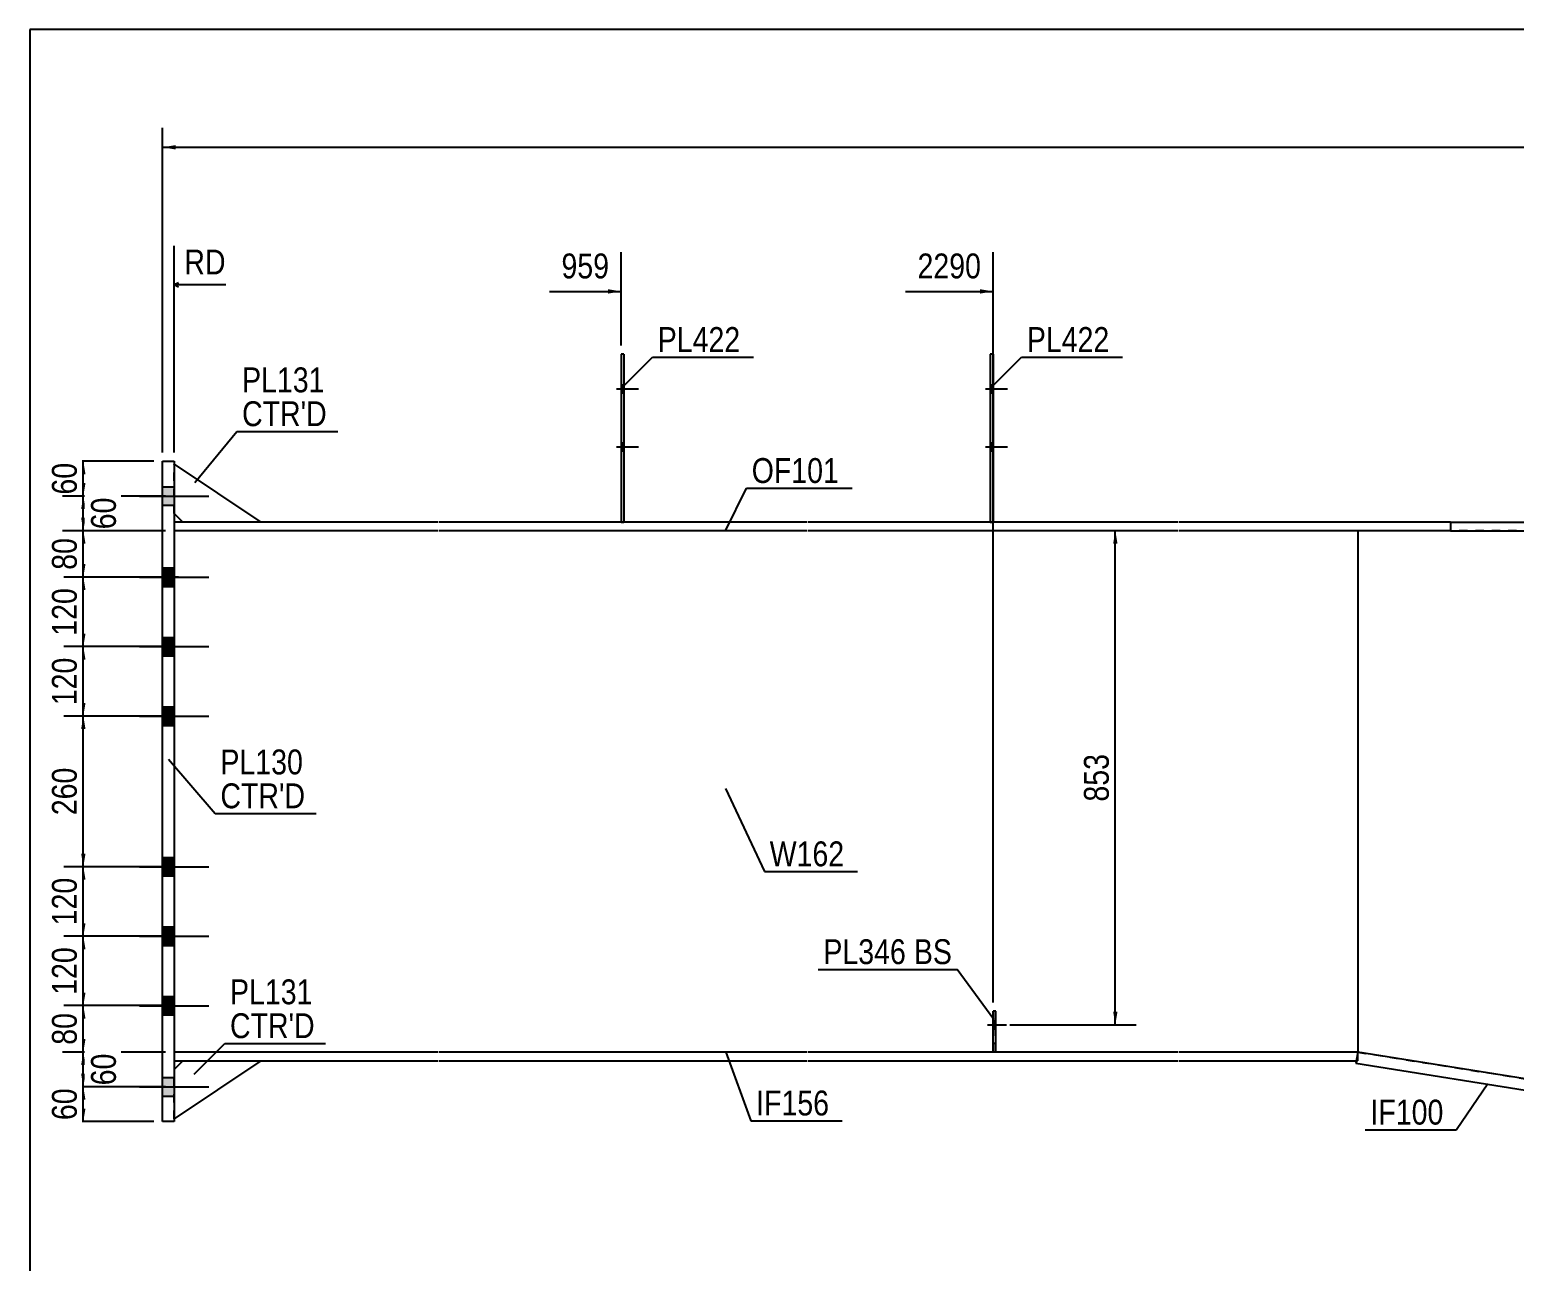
# Model space of a CAD drawing. Header units: millimetres. Extents: x -345 to 58, y -179 to 98.
# Drawn here: x -342.1 to -171.3, y -44.1 to 97.7 of the extents above; entities that cross this region are included whole.
import ezdxf

# ---------------------------------------------------------------- set-up
doc = ezdxf.new("R2010")
doc.units = ezdxf.units.MM
doc.linetypes.add('DXK_LINE_DOT1', pattern=[1.8814, 0.9407, -0.9407])
doc.linetypes.add('DXK_LINE_DOT2', pattern=[3.9198, 1.9599, -1.9599])
doc.styles.add('Arial Narrow', font='ARIALN.TTF', dxfattribs={"height": 0.2})

# ---------------------------------------------------------------- blocks, each defined once
blk = doc.blocks.new('Unknown-623466691-1210')
at = {"color": 5, "linetype": 'Continuous'}
for p, q in [((57.9, 97.68), (-342.1, 97.68)), ((-342.1, 97.68), (-342.1, -179.32))]:
    blk.add_line(p, q, dxfattribs=at)
blk = doc.blocks.new('Part-623466691-2211 - 1773')
at = {"color": 2, "linetype": 'Continuous'}
for p, q in [((-231.25, -19.98), (-231.25, -15.31)), ((-230.92, -15.31), (-231.25, -15.31)), ((-230.92, -19.98), (-230.92, -15.31)), ((-231.25, -19.98), (-230.92, -19.98))]:
    blk.add_line(p, q, dxfattribs=at)
at = {"color": 7, "linetype": 'DXK_LINE_DOT1'}
blk.add_line((-231.25, -18.98), (-230.92, -18.98), dxfattribs=at)
blk = doc.blocks.new('Part-623466691-2081 - 1773')
at = {"color": 2, "linetype": 'Continuous'}
for p, q in [((-325.49, 47.67), (-315.49, 41)), ((-324.49, 41), (-325.49, 42))]:
    blk.add_line(p, q, dxfattribs=at)
at = {"color": 7, "linetype": 'DXK_LINE_DOT1'}
for p, q in [((-325.49, 42), (-325.49, 47.67)), ((-315.49, 41), (-324.49, 41))]:
    blk.add_line(p, q, dxfattribs=at)
blk = doc.blocks.new('Part-623466691-1816 - 1773')
at = {"color": 2, "linetype": 'Continuous'}
for p, q in [((-178.63, 41), (36.06, 41)), ((-178.63, 41), (-178.63, 40)), ((-178.63, 40), (36.06, 40))]:
    blk.add_line(p, q, dxfattribs=at)
blk = doc.blocks.new('Part-623466691-1838 - 1773')
at = {"color": 2, "linetype": 'Continuous'}
for p, q in [((-295.09, 41), (-325.49, 41)), ((-252.62, 41), (-294.99, 41)), ((-209.99, 41), (-252.52, 41)), ((-178.63, 41), (-209.89, 41)), ((-295.09, 40), (-325.49, 40)), ((-252.62, 40), (-294.99, 40)), ((-209.99, 40), (-252.52, 40)), ((-178.63, 40), (-209.89, 40))]:
    blk.add_line(p, q, dxfattribs=at)
at = {"color": 7, "linetype": 'DXK_LINE_DOT1'}
for p, q in [((-325.49, 41), (-325.49, 40)), ((-178.63, 41), (-178.63, 40))]:
    blk.add_line(p, q, dxfattribs=at)
blk = doc.blocks.new('Part-623466691-1843 - 1773')
at = {"color": 2, "linetype": 'Continuous'}
blk.add_line((-189.28, 40), (-189.28, -20), dxfattribs=at)
at = {"color": 7, "linetype": 'DXK_LINE_DOT1'}
for p, q in [((-63.79, 40), (-189.28, 40)), ((-63.79, -40), (-63.79, 40)), ((-189.28, -20), (-63.79, -40))]:
    blk.add_line(p, q, dxfattribs=at)
blk = doc.blocks.new('Part-623466691-1848 - 1773')
at = {"color": 7, "linetype": 'DXK_LINE_DOT1'}
for p, q in [((-295.09, 40), (-325.49, 40)), ((-325.49, 40), (-325.49, -20)), ((-252.62, 40), (-294.99, 40)), ((-209.99, 40), (-252.52, 40)), ((-189.28, 40), (-209.89, 40)), ((-189.28, 40), (-189.28, -20)), ((-295.09, -20), (-325.49, -20)), ((-252.62, -20), (-294.99, -20)), ((-209.99, -20), (-252.52, -20)), ((-189.28, -20), (-209.89, -20))]:
    blk.add_line(p, q, dxfattribs=at)
blk = doc.blocks.new('Part-623466691-2140 - 1773')
at = {"color": 2, "linetype": 'Continuous'}
for p, q in [((-295.09, -20), (-325.49, -20)), ((-252.62, -20), (-294.99, -20)), ((-209.99, -20), (-252.52, -20)), ((-189.28, -20), (-209.89, -20)), ((-325.49, -21), (-295.09, -21)), ((-294.99, -21), (-252.62, -21)), ((-252.52, -21), (-209.99, -21)), ((-209.89, -21), (-189.44, -21))]:
    blk.add_line(p, q, dxfattribs=at)
at = {"color": 7, "linetype": 'DXK_LINE_DOT1'}
for p, q in [((-325.49, -20), (-325.49, -21)), ((-189.28, -21), (-189.28, -20)), ((-189.28, -21), (-189.44, -21))]:
    blk.add_line(p, q, dxfattribs=at)
blk = doc.blocks.new('Part-623466691-1853 - 1773')
at = {"color": 2, "linetype": 'Continuous'}
for p, q in [((-189.28, -20), (-189.49, -21.32)), ((-63.79, -40), (-189.28, -20)), ((-64, -41.32), (-189.49, -21.32)), ((-63.79, -40), (-64, -41.32))]:
    blk.add_line(p, q, dxfattribs=at)
blk = doc.blocks.new('Part-623466691-2052 - 1773')
at = {"color": 2, "linetype": 'Continuous'}
for p, q in [((-326.82, 48), (-325.49, 48)), ((-326.82, -28), (-326.82, 48)), ((-325.49, 48), (-325.49, -28)), ((-325.49, -28), (-326.82, -28))]:
    blk.add_line(p, q, dxfattribs=at)
blk = doc.blocks.new('Part-623466691-2086 - 1773')
at = {"color": 2, "linetype": 'Continuous'}
for p, q in [((-315.49, -21), (-325.49, -27.67)), ((-325.49, -22), (-324.49, -21))]:
    blk.add_line(p, q, dxfattribs=at)
at = {"color": 7, "linetype": 'DXK_LINE_DOT1'}
for p, q in [((-325.49, -27.67), (-325.49, -22)), ((-324.49, -21), (-315.49, -21))]:
    blk.add_line(p, q, dxfattribs=at)
blk = doc.blocks.new('Part-623466691-2118 - 1773')
at = {"color": 2, "linetype": 'Continuous'}
for p, q in [((-273.72, 60.33), (-274.05, 60.33)), ((-274.05, 60.33), (-274.05, 41)), ((-273.72, 60.33), (-273.72, 41))]:
    blk.add_line(p, q, dxfattribs=at)
at = {"color": 7, "linetype": 'DXK_LINE_DOT1'}
blk.add_line((-274.05, 41), (-273.72, 41), dxfattribs=at)
blk = doc.blocks.new('Part-623466691-2189 - 1773')
at = {"color": 2, "linetype": 'Continuous'}
for p, q in [((-231.25, 60.33), (-231.59, 60.33)), ((-231.59, 60.33), (-231.59, 41)), ((-231.25, 60.33), (-231.25, 41))]:
    blk.add_line(p, q, dxfattribs=at)
at = {"color": 7, "linetype": 'DXK_LINE_DOT1'}
blk.add_line((-231.59, 41), (-231.25, 41), dxfattribs=at)
blk = doc.blocks.new('Part-623466691-2233 - 1773')
at = {"color": 7, "linetype": 'DXK_LINE_DOT1'}
for p, q in [((-231.25, -15.31), (-231.25, -19.98)), ((-230.92, -15.31), (-231.25, -15.31)), ((-230.92, -19.98), (-230.92, -15.31)), ((-231.25, -19.98), (-230.92, -19.98))]:
    blk.add_line(p, q, dxfattribs=at)
blk = doc.blocks.new('Bolt-623466691-2403 - 1773')
at = {"linetype": 'Continuous'}
for points in [[(-326.82, 45.07), (-326.82, 42.93), (-325.49, 42.93), (-325.49, 45.07)], [(-326.82, 45.07), (-326.82, 42.93), (-325.49, 42.93), (-325.49, 45.07)], [(-326.82, 35.73), (-326.82, 33.6), (-325.49, 33.6), (-325.49, 35.73)], [(-326.82, 35.73), (-326.82, 33.6), (-325.49, 33.6), (-325.49, 35.73)], [(-326.82, 27.73), (-326.82, 25.6), (-325.49, 25.6), (-325.49, 27.73)], [(-326.82, 27.73), (-326.82, 25.6), (-325.49, 25.6), (-325.49, 27.73)], [(-326.82, 19.73), (-326.82, 17.6), (-325.49, 17.6), (-325.49, 19.73)], [(-326.82, 19.73), (-326.82, 17.6), (-325.49, 17.6), (-325.49, 19.73)], [(-326.82, 2.4), (-326.82, 0.27), (-325.49, 0.27), (-325.49, 2.4)], [(-326.82, 2.4), (-326.82, 0.27), (-325.49, 0.27), (-325.49, 2.4)], [(-326.82, -5.6), (-326.82, -7.73), (-325.49, -7.73), (-325.49, -5.6)], [(-326.82, -5.6), (-326.82, -7.73), (-325.49, -7.73), (-325.49, -5.6)], [(-326.82, -13.6), (-326.82, -15.73), (-325.49, -15.73), (-325.49, -13.6)], [(-326.82, -13.6), (-326.82, -15.73), (-325.49, -15.73), (-325.49, -13.6)], [(-326.82, -22.93), (-326.82, -25.07), (-325.49, -25.07), (-325.49, -22.93)], [(-326.82, -22.93), (-326.82, -25.07), (-325.49, -25.07), (-325.49, -22.93)]]:
    blk.add_hatch(color=3, dxfattribs=at).paths.add_polyline_path(points)
at = {"color": 3, "linetype": 'Continuous'}
for p, q in [((-326.82, 45.07), (-325.49, 45.07)), ((-326.82, 45.07), (-325.49, 45.07)), ((-329.47, 44), (-321.49, 44)), ((-329.47, 44), (-321.49, 44)), ((-326.82, 42.93), (-325.49, 42.93)), ((-326.82, 42.93), (-325.49, 42.93)), ((-329.47, 34.67), (-321.49, 34.67)), ((-329.47, 34.67), (-321.49, 34.67)), ((-326.82, 35.73), (-325.49, 35.73)), ((-326.82, 35.73), (-325.49, 35.73)), ((-326.82, 33.6), (-325.49, 33.6)), ((-326.82, 33.6), (-325.49, 33.6)), ((-326.82, 27.73), (-325.49, 27.73)), ((-326.82, 27.73), (-325.49, 27.73)), ((-329.47, 26.67), (-321.49, 26.67)), ((-329.47, 26.67), (-321.49, 26.67)), ((-326.82, 25.6), (-325.49, 25.6)), ((-326.82, 25.6), (-325.49, 25.6)), ((-326.82, 19.73), (-325.49, 19.73)), ((-326.82, 19.73), (-325.49, 19.73)), ((-329.47, 18.67), (-321.49, 18.67)), ((-329.47, 18.67), (-321.49, 18.67)), ((-326.82, 17.6), (-325.49, 17.6)), ((-326.82, 17.6), (-325.49, 17.6)), ((-326.82, 2.4), (-325.49, 2.4)), ((-326.82, 2.4), (-325.49, 2.4)), ((-329.47, 1.33), (-321.49, 1.33)), ((-329.47, 1.33), (-321.49, 1.33)), ((-326.82, 0.27), (-325.49, 0.27)), ((-326.82, 0.27), (-325.49, 0.27)), ((-329.47, -6.67), (-321.49, -6.67)), ((-329.47, -6.67), (-321.49, -6.67)), ((-326.82, -5.6), (-325.49, -5.6)), ((-326.82, -5.6), (-325.49, -5.6)), ((-326.82, -7.73), (-325.49, -7.73)), ((-326.82, -7.73), (-325.49, -7.73)), ((-326.82, -13.6), (-325.49, -13.6)), ((-326.82, -13.6), (-325.49, -13.6)), ((-329.47, -14.67), (-321.49, -14.67)), ((-329.47, -14.67), (-321.49, -14.67)), ((-326.82, -15.73), (-325.49, -15.73)), ((-326.82, -15.73), (-325.49, -15.73)), ((-326.82, -22.93), (-325.49, -22.93)), ((-326.82, -22.93), (-325.49, -22.93)), ((-329.47, -24), (-321.49, -24)), ((-329.47, -24), (-321.49, -24)), ((-326.82, -25.07), (-325.49, -25.07)), ((-326.82, -25.07), (-325.49, -25.07))]:
    blk.add_line(p, q, dxfattribs=at)
blk = doc.blocks.new('Bolt-623466691-2405 - 1773')
at = {"linetype": 'Continuous'}
for points in [[(-273.72, 55.87), (-273.72, 56.8), (-274.05, 56.8), (-274.05, 55.87)], [(-273.72, 55.87), (-273.72, 56.8), (-274.05, 56.8), (-274.05, 55.87)], [(-273.72, 49.2), (-273.72, 50.13), (-274.05, 50.13), (-274.05, 49.2)], [(-273.72, 49.2), (-273.72, 50.13), (-274.05, 50.13), (-274.05, 49.2)]]:
    blk.add_hatch(color=3, dxfattribs=at).paths.add_polyline_path(points)
at = {"color": 3, "linetype": 'Continuous'}
for p, q in [((-274.05, 56.8), (-273.72, 56.8)), ((-274.05, 56.8), (-273.72, 56.8)), ((-274.59, 56.33), (-272.05, 56.33)), ((-274.59, 56.33), (-272.05, 56.33)), ((-274.05, 55.87), (-273.72, 55.87)), ((-274.05, 55.87), (-273.72, 55.87)), ((-274.59, 49.67), (-272.05, 49.67)), ((-274.59, 49.67), (-272.05, 49.67)), ((-274.05, 50.13), (-273.72, 50.13)), ((-274.05, 50.13), (-273.72, 50.13)), ((-274.05, 49.2), (-273.72, 49.2)), ((-274.05, 49.2), (-273.72, 49.2))]:
    blk.add_line(p, q, dxfattribs=at)
blk = doc.blocks.new('Bolt-623466691-2408 - 1773')
at = {"linetype": 'Continuous'}
for points in [[(-231.25, 55.87), (-231.25, 56.8), (-231.59, 56.8), (-231.59, 55.87)], [(-231.25, 55.87), (-231.25, 56.8), (-231.59, 56.8), (-231.59, 55.87)], [(-231.25, 49.2), (-231.25, 50.13), (-231.59, 50.13), (-231.59, 49.2)], [(-231.25, 49.2), (-231.25, 50.13), (-231.59, 50.13), (-231.59, 49.2)]]:
    blk.add_hatch(color=3, dxfattribs=at).paths.add_polyline_path(points)
at = {"color": 3, "linetype": 'Continuous'}
for p, q in [((-231.59, 56.8), (-231.25, 56.8)), ((-231.59, 56.8), (-231.25, 56.8)), ((-232.12, 56.33), (-229.59, 56.33)), ((-232.12, 56.33), (-229.59, 56.33)), ((-231.59, 55.87), (-231.25, 55.87)), ((-231.59, 55.87), (-231.25, 55.87)), ((-232.12, 49.67), (-229.59, 49.67)), ((-232.12, 49.67), (-229.59, 49.67)), ((-231.59, 50.13), (-231.25, 50.13)), ((-231.59, 50.13), (-231.25, 50.13)), ((-231.59, 49.2), (-231.25, 49.2)), ((-231.59, 49.2), (-231.25, 49.2))]:
    blk.add_line(p, q, dxfattribs=at)
blk = doc.blocks.new('Bolt-623466691-2409 - 1773')
at = {"linetype": 'Continuous'}
blk.add_hatch(color=3, dxfattribs=at).paths.add_polyline_path([(-230.92, -17.31), (-230.92, -16.38), (-231.25, -16.38), (-231.25, -17.31)])
at = {"color": 3, "linetype": 'Continuous'}
for p, q in [((-231.89, -16.85), (-229.69, -16.85)), ((-231.25, -16.38), (-230.92, -16.38)), ((-231.25, -17.31), (-230.92, -17.31))]:
    blk.add_line(p, q, dxfattribs=at)
blk = doc.blocks.new('Bolt-623466691-2410 - 1773')
at = {"color": 3, "linetype": 'DXK_LINE_DOT2'}
for p, q in [((-231.89, -16.85), (-229.69, -16.85)), ((-231.25, -16.38), (-230.92, -16.38)), ((-231.25, -17.31), (-230.92, -17.31))]:
    blk.add_line(p, q, dxfattribs=at)
blk = doc.blocks.new('StraightDimension-623466691-2910 - 1773')
at = {"linetype": 'Continuous'}
blk.add_hatch(color=7, dxfattribs=at).paths.add_polyline_path([(-325.32, 83.89), (-326.82, 84.14), (-325.32, 84.39)])
at = {"color": 7, "linetype": 'Continuous'}
for p, q in [((-326.82, 49), (-326.82, 86.39)), ((-326.82, 84.14), (48.4, 84.14))]:
    blk.add_line(p, q, dxfattribs=at)
blk = doc.blocks.new('StraightDimension-623466691-5652 - 1773')
at = {"linetype": 'Continuous'}
blk.add_hatch(color=7, dxfattribs=at).paths.add_polyline_path([(-232.75, 67.8), (-231.25, 67.55), (-232.75, 67.3)])
at = {"color": 7, "linetype": 'Continuous'}
for p, q in [((-231.25, -14.31), (-231.25, 72.05)), ((-241.32, 67.55), (-231.25, 67.55))]:
    blk.add_line(p, q, dxfattribs=at)
at = {"color": 0}
blk.add_wipeout([(-232.03, 68.45), (-232.03, 72.65), (-240.54, 72.65), (-240.54, 68.45)], dxfattribs=at)
at = {"color": 3, "style": 'Arial Narrow'}
blk.add_text('2290', height=2.863, dxfattribs=at).set_placement((-239.94, 69.05))
blk = doc.blocks.new('StraightDimension-623466691-5653 - 1773')
at = {"linetype": 'Continuous'}
blk.add_hatch(color=7, dxfattribs=at).paths.add_polyline_path([(-275.55, 67.8), (-274.05, 67.55), (-275.55, 67.3)])
at = {"color": 7, "linetype": 'Continuous'}
for p, q in [((-274.05, 61.33), (-274.05, 72.05)), ((-282.29, 67.55), (-274.05, 67.55))]:
    blk.add_line(p, q, dxfattribs=at)
at = {"color": 0, "linetype": 'Continuous'}
blk.add_wipeout([(-318.95, 68.9), (-318.95, 73.1), (-324.9, 73.1), (-324.9, 68.9)], dxfattribs=at)
at = {"color": 7, "linetype": 'Continuous'}
for p, q in [((-325.49, 49), (-325.49, 72.8)), ((-324.99, 68.55), (-325.49, 68.3)), ((-324.99, 68.05), (-325.49, 68.3)), ((-319.55, 68.3), (-325.49, 68.3))]:
    blk.add_line(p, q, dxfattribs=at)
at = {"color": 3, "linetype": 'Continuous', "style": 'Arial Narrow'}
blk.add_text('RD', height=2.863, dxfattribs=at).set_placement((-324.3, 69.5))
at = {"color": 0}
blk.add_wipeout([(-274.83, 68.45), (-274.83, 72.65), (-281.51, 72.65), (-281.51, 68.45)], dxfattribs=at)
at = {"color": 3, "style": 'Arial Narrow'}
blk.add_text('959', height=2.863, dxfattribs=at).set_placement((-280.91, 69.05))
blk = doc.blocks.new('StraightDimension-623466691-7360 - 1773')
at = {"linetype": 'Continuous'}
for points in [[(-217.43, 38.5), (-217.18, 40), (-216.93, 38.5)], [(-216.93, -15.35), (-217.18, -16.85), (-217.43, -15.35)]]:
    blk.add_hatch(color=7, dxfattribs=at).paths.add_polyline_path(points)
at = {"color": 7, "linetype": 'Continuous'}
for p, q in [((-217.18, 40), (-219.43, 40)), ((-217.18, -16.85), (-217.18, 40)), ((-229.3, -16.85), (-214.78, -16.85))]:
    blk.add_line(p, q, dxfattribs=at)
at = {"color": 0}
blk.add_wipeout([(-217.33, 14.92), (-221.53, 14.92), (-221.53, 8.23), (-217.33, 8.23)], dxfattribs=at)
at = {"color": 3, "style": 'Arial Narrow'}
blk.add_text('853', height=2.863, rotation=90.0002, dxfattribs=at).set_placement((-217.93, 8.83))
blk = doc.blocks.new('StraightDimension-623466691-8686 - 1773')
at = {"linetype": 'Continuous'}
for points in [[(-336.18, 46.5), (-335.93, 48), (-335.68, 46.5)], [(-335.68, 45.5), (-335.93, 44), (-336.18, 45.5)]]:
    blk.add_hatch(color=7, dxfattribs=at).paths.add_polyline_path(points)
at = {"color": 7, "linetype": 'Continuous'}
for p, q in [((-327.82, 48), (-338.18, 48)), ((-335.93, 44), (-335.93, 48)), ((-326.49, 44), (-338.18, 44))]:
    blk.add_line(p, q, dxfattribs=at)
at = {"color": 0}
blk.add_wipeout([(-336.08, 48.43), (-340.28, 48.43), (-340.28, 43.57), (-336.08, 43.57)], dxfattribs=at)
at = {"color": 3, "style": 'Arial Narrow'}
blk.add_text('60', height=2.863, rotation=90.0002, dxfattribs=at).set_placement((-336.68, 44.17))
blk = doc.blocks.new('StraightDimension-623466691-8687 - 1773')
at = {"linetype": 'Continuous'}
for points in [[(-336.18, 42.5), (-335.93, 44), (-335.68, 42.5)], [(-335.68, 41.5), (-335.93, 40), (-336.18, 41.5)]]:
    blk.add_hatch(color=7, dxfattribs=at).paths.add_polyline_path(points)
at = {"color": 7, "linetype": 'Continuous'}
for p, q in [((-326.49, 44), (-338.33, 44)), ((-335.93, 40), (-335.93, 44)), ((-326.49, 40), (-338.33, 40))]:
    blk.add_line(p, q, dxfattribs=at)
at = {"color": 0}
blk.add_wipeout([(-331.58, 44.43), (-335.78, 44.43), (-335.78, 39.57), (-331.58, 39.57)], dxfattribs=at)
at = {"color": 3, "style": 'Arial Narrow'}
blk.add_text('60', height=2.863, rotation=90.0002, dxfattribs=at).set_placement((-332.18, 40.17))
blk = doc.blocks.new('StraightDimension-623466691-8688 - 1773')
at = {"linetype": 'Continuous'}
for points in [[(-336.18, 38.5), (-335.93, 40), (-335.68, 38.5)], [(-335.68, 36.17), (-335.93, 34.67), (-336.18, 36.17)]]:
    blk.add_hatch(color=7, dxfattribs=at).paths.add_polyline_path(points)
at = {"color": 7, "linetype": 'Continuous'}
for p, q in [((-326.49, 40), (-338.18, 40)), ((-335.93, 34.67), (-335.93, 40)), ((-324.97, 34.67), (-338.18, 34.67))]:
    blk.add_line(p, q, dxfattribs=at)
at = {"color": 0}
blk.add_wipeout([(-336.08, 39.76), (-340.28, 39.76), (-340.28, 34.91), (-336.08, 34.91)], dxfattribs=at)
at = {"color": 3, "style": 'Arial Narrow'}
blk.add_text('80', height=2.863, rotation=90.0002, dxfattribs=at).set_placement((-336.68, 35.51))
blk = doc.blocks.new('StraightDimension-623466691-8689 - 1773')
at = {"linetype": 'Continuous'}
for points in [[(-336.18, 33.17), (-335.93, 34.67), (-335.68, 33.17)], [(-335.68, 28.17), (-335.93, 26.67), (-336.18, 28.17)]]:
    blk.add_hatch(color=7, dxfattribs=at).paths.add_polyline_path(points)
at = {"color": 7, "linetype": 'Continuous'}
for p, q in [((-324.97, 34.67), (-338.18, 34.67)), ((-335.93, 26.67), (-335.93, 34.67)), ((-326.49, 26.67), (-338.18, 26.67))]:
    blk.add_line(p, q, dxfattribs=at)
at = {"color": 0}
blk.add_wipeout([(-336.08, 34.01), (-340.28, 34.01), (-340.28, 27.32), (-336.08, 27.32)], dxfattribs=at)
at = {"color": 3, "style": 'Arial Narrow'}
blk.add_text('120', height=2.863, rotation=90.0002, dxfattribs=at).set_placement((-336.68, 27.92))
blk = doc.blocks.new('StraightDimension-623466691-8690 - 1773')
at = {"linetype": 'Continuous'}
for points in [[(-336.18, 25.17), (-335.93, 26.67), (-335.68, 25.17)], [(-335.68, 20.17), (-335.93, 18.67), (-336.18, 20.17)]]:
    blk.add_hatch(color=7, dxfattribs=at).paths.add_polyline_path(points)
at = {"color": 7, "linetype": 'Continuous'}
for p, q in [((-326.49, 26.67), (-338.18, 26.67)), ((-335.93, 18.67), (-335.93, 26.67)), ((-326.49, 18.67), (-338.18, 18.67))]:
    blk.add_line(p, q, dxfattribs=at)
at = {"color": 0}
blk.add_wipeout([(-336.08, 26.01), (-340.28, 26.01), (-340.28, 19.32), (-336.08, 19.32)], dxfattribs=at)
at = {"color": 3, "style": 'Arial Narrow'}
blk.add_text('120', height=2.863, rotation=90.0002, dxfattribs=at).set_placement((-336.68, 19.92))
blk = doc.blocks.new('StraightDimension-623466691-8691 - 1773')
at = {"linetype": 'Continuous'}
for points in [[(-336.18, 17.17), (-335.93, 18.67), (-335.68, 17.17)], [(-335.68, 2.83), (-335.93, 1.33), (-336.18, 2.83)]]:
    blk.add_hatch(color=7, dxfattribs=at).paths.add_polyline_path(points)
at = {"color": 7, "linetype": 'Continuous'}
for p, q in [((-326.49, 18.67), (-338.18, 18.67)), ((-335.93, 1.33), (-335.93, 18.67)), ((-326.49, 1.33), (-338.18, 1.33))]:
    blk.add_line(p, q, dxfattribs=at)
at = {"color": 0}
blk.add_wipeout([(-336.08, 13.34), (-340.28, 13.34), (-340.28, 6.66), (-336.08, 6.66)], dxfattribs=at)
at = {"color": 3, "style": 'Arial Narrow'}
blk.add_text('260', height=2.863, rotation=90.0002, dxfattribs=at).set_placement((-336.68, 7.26))
blk = doc.blocks.new('StraightDimension-623466691-8692 - 1773')
at = {"linetype": 'Continuous'}
for points in [[(-336.18, -0.17), (-335.93, 1.33), (-335.68, -0.17)], [(-335.68, -5.17), (-335.93, -6.67), (-336.18, -5.17)]]:
    blk.add_hatch(color=7, dxfattribs=at).paths.add_polyline_path(points)
at = {"color": 7, "linetype": 'Continuous'}
for p, q in [((-326.49, 1.33), (-338.18, 1.33)), ((-335.93, -6.67), (-335.93, 1.33)), ((-326.49, -6.67), (-338.18, -6.67))]:
    blk.add_line(p, q, dxfattribs=at)
at = {"color": 0}
blk.add_wipeout([(-336.08, 0.68), (-340.28, 0.68), (-340.28, -6.01), (-336.08, -6.01)], dxfattribs=at)
at = {"color": 3, "style": 'Arial Narrow'}
blk.add_text('120', height=2.863, rotation=90.0002, dxfattribs=at).set_placement((-336.68, -5.41))
blk = doc.blocks.new('StraightDimension-623466691-8693 - 1773')
at = {"linetype": 'Continuous'}
for points in [[(-336.18, -8.17), (-335.93, -6.67), (-335.68, -8.17)], [(-335.68, -13.16), (-335.93, -14.66), (-336.18, -13.16)]]:
    blk.add_hatch(color=7, dxfattribs=at).paths.add_polyline_path(points)
at = {"color": 7, "linetype": 'Continuous'}
for p, q in [((-326.49, -6.67), (-338.18, -6.67)), ((-335.93, -14.66), (-335.93, -6.67)), ((-326.49, -14.66), (-338.18, -14.66))]:
    blk.add_line(p, q, dxfattribs=at)
at = {"color": 0}
blk.add_wipeout([(-336.08, -7.32), (-340.28, -7.32), (-340.28, -14.01), (-336.08, -14.01)], dxfattribs=at)
at = {"color": 3, "style": 'Arial Narrow'}
blk.add_text('120', height=2.863, rotation=90.0002, dxfattribs=at).set_placement((-336.68, -13.41))
blk = doc.blocks.new('StraightDimension-623466691-8694 - 1773')
at = {"linetype": 'Continuous'}
for points in [[(-336.18, -16.16), (-335.93, -14.66), (-335.68, -16.16)], [(-335.68, -18.5), (-335.93, -20), (-336.18, -18.5)]]:
    blk.add_hatch(color=7, dxfattribs=at).paths.add_polyline_path(points)
at = {"color": 7, "linetype": 'Continuous'}
for p, q in [((-326.49, -14.66), (-338.18, -14.66)), ((-335.93, -20), (-335.93, -14.66)), ((-326.49, -20), (-338.18, -20))]:
    blk.add_line(p, q, dxfattribs=at)
at = {"color": 0}
blk.add_wipeout([(-336.08, -14.9), (-340.28, -14.9), (-340.28, -19.76), (-336.08, -19.76)], dxfattribs=at)
at = {"color": 3, "style": 'Arial Narrow'}
blk.add_text('80', height=2.863, rotation=90.0002, dxfattribs=at).set_placement((-336.68, -19.16))
blk = doc.blocks.new('StraightDimension-623466691-8695 - 1773')
at = {"linetype": 'Continuous'}
for points in [[(-336.18, -21.5), (-335.93, -20), (-335.68, -21.5)], [(-335.68, -22.5), (-335.93, -24), (-336.18, -22.5)]]:
    blk.add_hatch(color=7, dxfattribs=at).paths.add_polyline_path(points)
at = {"color": 7, "linetype": 'Continuous'}
for p, q in [((-326.49, -20), (-338.33, -20)), ((-335.93, -24), (-335.93, -20)), ((-326.49, -24), (-338.33, -24))]:
    blk.add_line(p, q, dxfattribs=at)
at = {"color": 0}
blk.add_wipeout([(-331.58, -19.57), (-335.78, -19.57), (-335.78, -24.43), (-331.58, -24.43)], dxfattribs=at)
at = {"color": 3, "style": 'Arial Narrow'}
blk.add_text('60', height=2.863, rotation=90.0002, dxfattribs=at).set_placement((-332.18, -23.83))
blk = doc.blocks.new('StraightDimension-623466691-8696 - 1773')
at = {"linetype": 'Continuous'}
for points in [[(-336.18, -25.5), (-335.93, -24), (-335.68, -25.5)], [(-335.68, -26.5), (-335.93, -28), (-336.18, -26.5)]]:
    blk.add_hatch(color=7, dxfattribs=at).paths.add_polyline_path(points)
at = {"color": 7, "linetype": 'Continuous'}
for p, q in [((-326.49, -24), (-338.18, -24)), ((-335.93, -28), (-335.93, -24)), ((-327.82, -28), (-338.18, -28))]:
    blk.add_line(p, q, dxfattribs=at)
at = {"color": 0}
blk.add_wipeout([(-336.08, -23.57), (-340.28, -23.57), (-340.28, -28.43), (-336.08, -28.43)], dxfattribs=at)
at = {"color": 3, "style": 'Arial Narrow'}
blk.add_text('60', height=2.863, rotation=90.0002, dxfattribs=at).set_placement((-336.68, -27.83))
blk = doc.blocks.new('Mark-623466691-1834 - 1773')
at = {"color": 0}
blk.add_wipeout([(-248.97, 45.5), (-248.97, 48.5), (-259.02, 48.5), (-259.02, 45.5)], dxfattribs=at)
blk.add_wipeout([(-248.97, 45.5), (-248.97, 48.5), (-259.02, 48.5), (-259.02, 45.5)], dxfattribs=at)
at = {"color": 7, "linetype": 'Continuous'}
for p, q in [((-262.02, 40), (-259.62, 44.9)), ((-259.62, 44.9), (-247.47, 44.9))]:
    blk.add_line(p, q, dxfattribs=at)
at = {"color": 3, "style": 'Arial Narrow'}
blk.add_text('OF101', height=2.863, dxfattribs=at).set_placement((-259.02, 45.5))
blk = doc.blocks.new('Mark-623466691-1844 - 1773')
at = {"color": 0}
blk.add_wipeout([(-248.36, 1.38), (-248.36, 4.38), (-256.95, 4.38), (-256.95, 1.38)], dxfattribs=at)
blk.add_wipeout([(-248.36, 1.38), (-248.36, 4.38), (-256.95, 4.38), (-256.95, 1.38)], dxfattribs=at)
at = {"color": 7, "linetype": 'Continuous'}
for p, q in [((-262.02, 10.35), (-257.55, 0.78)), ((-257.55, 0.78), (-246.86, 0.78))]:
    blk.add_line(p, q, dxfattribs=at)
at = {"color": 3, "style": 'Arial Narrow'}
blk.add_text('W162', height=2.863, dxfattribs=at).set_placement((-256.95, 1.38))
blk = doc.blocks.new('Mark-623466691-2077 - 1773')
at = {"color": 0}
for points in [[(-308.15, 55.94), (-308.15, 58.94), (-317.66, 58.94), (-317.66, 55.94)], [(-307.9, 52.04), (-307.9, 55.04), (-317.66, 55.04), (-317.66, 52.04)]]:
    blk.add_wipeout(points, dxfattribs=at)
for points in [[(-308.15, 55.94), (-308.15, 58.94), (-317.66, 58.94), (-317.66, 55.94)], [(-307.9, 52.04), (-307.9, 55.04), (-317.66, 55.04), (-317.66, 52.04)]]:
    blk.add_wipeout(points, dxfattribs=at)
at = {"color": 7, "linetype": 'Continuous'}
for p, q in [((-323.08, 45.55), (-318.26, 51.44)), ((-318.26, 51.44), (-306.65, 51.44))]:
    blk.add_line(p, q, dxfattribs=at)
at = {"color": 3, "style": 'Arial Narrow'}
blk.add_text('PL131', height=2.863, dxfattribs=at).set_placement((-317.66, 55.94))
at = {"color": 1, "style": 'Arial Narrow'}
blk.add_text("CTR'D", height=2.863, dxfattribs=at).set_placement((-317.66, 52.04))
blk = doc.blocks.new('Mark-623466691-1849 - 1773')
at = {"color": 7, "linetype": 'Continuous'}
blk.add_line((-174.32, -23.67), (-177.91, -28.95), dxfattribs=at)
at = {"color": 0}
blk.add_wipeout([(-179.41, -28.35), (-179.41, -25.35), (-187.82, -25.35), (-187.82, -28.35)], dxfattribs=at)
blk.add_wipeout([(-179.41, -28.35), (-179.41, -25.35), (-187.82, -25.35), (-187.82, -28.35)], dxfattribs=at)
at = {"color": 7, "linetype": 'Continuous'}
blk.add_line((-188.42, -28.95), (-177.91, -28.95), dxfattribs=at)
at = {"color": 3, "style": 'Arial Narrow'}
blk.add_text('IF100', height=2.863, dxfattribs=at).set_placement((-187.82, -28.35))
blk = doc.blocks.new('Mark-623466691-2048 - 1773')
at = {"color": 0}
for points in [[(-310.64, 11.96), (-310.64, 14.96), (-320.15, 14.96), (-320.15, 11.96)], [(-310.39, 8.06), (-310.39, 11.06), (-320.15, 11.06), (-320.15, 8.06)]]:
    blk.add_wipeout(points, dxfattribs=at)
for points in [[(-310.64, 11.96), (-310.64, 14.96), (-320.15, 14.96), (-320.15, 11.96)], [(-310.39, 8.06), (-310.39, 11.06), (-320.15, 11.06), (-320.15, 8.06)]]:
    blk.add_wipeout(points, dxfattribs=at)
at = {"color": 7, "linetype": 'Continuous'}
for p, q in [((-326.14, 13.7), (-320.75, 7.46)), ((-320.75, 7.46), (-309.14, 7.46))]:
    blk.add_line(p, q, dxfattribs=at)
at = {"color": 3, "style": 'Arial Narrow'}
blk.add_text('PL130', height=2.863, dxfattribs=at).set_placement((-320.15, 11.96))
at = {"color": 1, "style": 'Arial Narrow'}
blk.add_text("CTR'D", height=2.863, dxfattribs=at).set_placement((-320.15, 8.06))
blk = doc.blocks.new('Mark-623466691-2082 - 1773')
at = {"color": 0}
for points in [[(-309.55, -14.5), (-309.55, -11.5), (-319.05, -11.5), (-319.05, -14.5)], [(-309.29, -18.4), (-309.29, -15.4), (-319.05, -15.4), (-319.05, -18.4)]]:
    blk.add_wipeout(points, dxfattribs=at)
for points in [[(-309.55, -14.5), (-309.55, -11.5), (-319.05, -11.5), (-319.05, -14.5)], [(-309.29, -18.4), (-309.29, -15.4), (-319.05, -15.4), (-319.05, -18.4)]]:
    blk.add_wipeout(points, dxfattribs=at)
at = {"color": 7, "linetype": 'Continuous'}
for p, q in [((-323.19, -22.54), (-319.65, -19)), ((-319.65, -19), (-308.05, -19))]:
    blk.add_line(p, q, dxfattribs=at)
at = {"color": 3, "style": 'Arial Narrow'}
blk.add_text('PL131', height=2.863, dxfattribs=at).set_placement((-319.05, -14.5))
at = {"color": 1, "style": 'Arial Narrow'}
blk.add_text("CTR'D", height=2.863, dxfattribs=at).set_placement((-319.05, -18.4))
blk = doc.blocks.new('Mark-623466691-2114 - 1773')
at = {"color": 0}
blk.add_wipeout([(-260.33, 60.58), (-260.33, 63.58), (-269.83, 63.58), (-269.83, 60.58)], dxfattribs=at)
blk.add_wipeout([(-260.33, 60.58), (-260.33, 63.58), (-269.83, 63.58), (-269.83, 60.58)], dxfattribs=at)
at = {"color": 7, "linetype": 'Continuous'}
for p, q in [((-273.97, 56.45), (-270.43, 59.98)), ((-270.43, 59.98), (-258.83, 59.98))]:
    blk.add_line(p, q, dxfattribs=at)
at = {"color": 3, "style": 'Arial Narrow'}
blk.add_text('PL422', height=2.863, dxfattribs=at).set_placement((-269.83, 60.58))
blk = doc.blocks.new('Mark-623466691-2136 - 1773')
at = {"color": 0}
blk.add_wipeout([(-250.11, -27.3), (-250.11, -24.3), (-258.51, -24.3), (-258.51, -27.3)], dxfattribs=at)
blk.add_wipeout([(-250.11, -27.3), (-250.11, -24.3), (-258.51, -24.3), (-258.51, -27.3)], dxfattribs=at)
at = {"color": 7, "linetype": 'Continuous'}
for p, q in [((-262.01, -20), (-259.11, -27.9)), ((-259.11, -27.9), (-248.61, -27.9))]:
    blk.add_line(p, q, dxfattribs=at)
at = {"color": 3, "style": 'Arial Narrow'}
blk.add_text('IF156', height=2.863, dxfattribs=at).set_placement((-258.51, -27.3))
blk = doc.blocks.new('Mark-623466691-2185 - 1773')
at = {"color": 0}
blk.add_wipeout([(-217.86, 60.58), (-217.86, 63.58), (-227.36, 63.58), (-227.36, 60.58)], dxfattribs=at)
blk.add_wipeout([(-217.86, 60.58), (-217.86, 63.58), (-227.36, 63.58), (-227.36, 60.58)], dxfattribs=at)
at = {"color": 7, "linetype": 'Continuous'}
for p, q in [((-231.5, 56.45), (-227.96, 59.98)), ((-227.96, 59.98), (-216.36, 59.98))]:
    blk.add_line(p, q, dxfattribs=at)
at = {"color": 3, "style": 'Arial Narrow'}
blk.add_text('PL422', height=2.863, dxfattribs=at).set_placement((-227.36, 60.58))
blk = doc.blocks.new('MarkSet-623466691-3230 - 1773')
at = {"color": 0}
for points in [[(-241.26, -9.88), (-241.26, -6.88), (-250.77, -6.88), (-250.77, -9.88)], [(-235.98, -9.88), (-235.98, -6.88), (-240.36, -6.88), (-240.36, -9.88)]]:
    blk.add_wipeout(points, dxfattribs=at)
for points in [[(-241.26, -9.88), (-241.26, -6.88), (-250.77, -6.88), (-250.77, -9.88)], [(-235.98, -9.88), (-235.98, -6.88), (-240.36, -6.88), (-240.36, -9.88)]]:
    blk.add_wipeout(points, dxfattribs=at)
at = {"color": 7, "linetype": 'Continuous'}
for p in [(-251.37, -10.48), (-231.17, -16.27)]:
    blk.add_line(p, (-235.38, -10.48), dxfattribs=at)
at = {"color": 3, "style": 'Arial Narrow'}
for s, p in [('PL346', (-250.77, -9.88)), ('BS', (-240.36, -9.88))]:
    blk.add_text(s, height=2.863, dxfattribs=at).set_placement(p)

msp = doc.modelspace()

# ---------------------------------------------------------------- block references
for name in ['Unknown-623466691-1210', 'Part-623466691-2118 - 1773', 'Part-623466691-2189 - 1773', 'Bolt-623466691-2405 - 1773', 'Bolt-623466691-2408 - 1773', 'Part-623466691-2052 - 1773', 'Part-623466691-2081 - 1773', 'Bolt-623466691-2403 - 1773', 'Part-623466691-1838 - 1773', 'Part-623466691-1816 - 1773', 'Part-623466691-1848 - 1773', 'Part-623466691-1843 - 1773', 'Part-623466691-2211 - 1773', 'Part-623466691-2233 - 1773', 'Bolt-623466691-2409 - 1773', 'Bolt-623466691-2410 - 1773', 'Part-623466691-2140 - 1773', 'Part-623466691-1853 - 1773', 'Part-623466691-2086 - 1773']:
    msp.add_blockref(name, (0, 0))

# ---------------------------------------------------------------- next in the draw order: block references
msp.add_blockref('StraightDimension-623466691-2910 - 1773', (0, 0))

# ---------------------------------------------------------------- next in the draw order: block references
for name in ['StraightDimension-623466691-5653 - 1773', 'StraightDimension-623466691-5652 - 1773', 'StraightDimension-623466691-8686 - 1773', 'Mark-623466691-1834 - 1773', 'StraightDimension-623466691-7360 - 1773', 'Mark-623466691-1844 - 1773', 'Mark-623466691-2082 - 1773', 'Mark-623466691-2136 - 1773', 'Mark-623466691-1849 - 1773']:
    msp.add_blockref(name, (0, 0))

# ---------------------------------------------------------------- next in the draw order: block references
for name in ['Mark-623466691-2114 - 1773', 'Mark-623466691-2185 - 1773', 'Mark-623466691-2077 - 1773', 'StraightDimension-623466691-8687 - 1773', 'MarkSet-623466691-3230 - 1773']:
    msp.add_blockref(name, (0, 0))

# ---------------------------------------------------------------- next in the draw order: block references
msp.add_blockref('StraightDimension-623466691-8688 - 1773', (0, 0))

# ---------------------------------------------------------------- next in the draw order: block references
msp.add_blockref('StraightDimension-623466691-8689 - 1773', (0, 0))

# ---------------------------------------------------------------- next in the draw order: block references
msp.add_blockref('StraightDimension-623466691-8690 - 1773', (0, 0))

# ---------------------------------------------------------------- next in the draw order: block references
msp.add_blockref('StraightDimension-623466691-8691 - 1773', (0, 0))

# ---------------------------------------------------------------- next in the draw order: block references
for name in ['Mark-623466691-2048 - 1773', 'StraightDimension-623466691-8692 - 1773']:
    msp.add_blockref(name, (0, 0))

# ---------------------------------------------------------------- next in the draw order: block references
msp.add_blockref('StraightDimension-623466691-8693 - 1773', (0, 0))

# ---------------------------------------------------------------- next in the draw order: block references
msp.add_blockref('StraightDimension-623466691-8694 - 1773', (0, 0))

# ---------------------------------------------------------------- next in the draw order: block references
msp.add_blockref('StraightDimension-623466691-8695 - 1773', (0, 0))

# ---------------------------------------------------------------- next in the draw order: block references
msp.add_blockref('StraightDimension-623466691-8696 - 1773', (0, 0))

doc.saveas('drawing.dxf')
